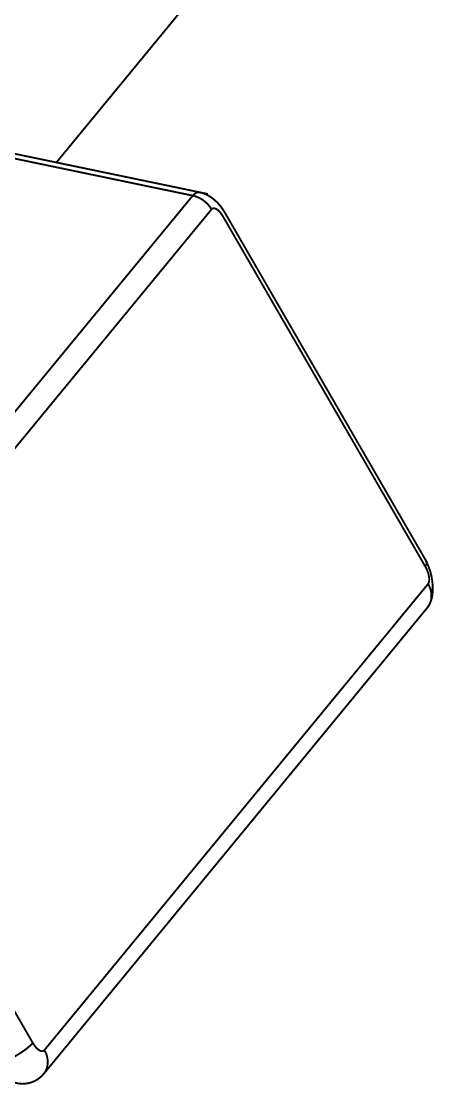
# Model space of a CAD drawing. Header units: inches. Extents: x 0 to 35.2, y -0.7 to 15.9.
# Drawn here: x 16.0489 to 16.1645, y 2.2053 to 2.4885 of the extents above; entities that cross this region are included whole.
import ezdxf

# ---------------------------------------------------------------- set-up
doc = ezdxf.new("R2010")
doc.units = ezdxf.units.IN
doc.header["$MEASUREMENT"] = 0
doc.layers.add('Dimensions', color=6, linetype='Continuous')

msp = doc.modelspace()

# ---------------------------------------------------------------- linework, layer by layer
at = {"layer": 'Dimensions', "const_width": 0.0005}
for points in [[(16.05829, 2.45089), (16.3892, 2.85268)], [(15.95388, 2.47261), (16.09848, 2.44253)], [(15.95299, 2.47152), (16.09463, 2.44205)], [(15.99238, 2.31789), (16.09463, 2.44205)], [(15.99737, 2.31424), (16.09963, 2.4384)], [(16.09963, 2.4384), (16.09965, 2.43843)], [(16.09965, 2.43843), (16.09967, 2.43845)], [(16.09967, 2.43845), (16.09969, 2.43847)], [(16.09969, 2.43847), (16.09971, 2.43849)], [(16.09971, 2.43849), (16.09973, 2.4385)], [(16.09973, 2.4385), (16.09975, 2.43852)], [(16.09975, 2.43852), (16.09977, 2.43854)], [(16.09977, 2.43854), (16.09979, 2.43855)], [(16.09979, 2.43855), (16.09981, 2.43857)], [(16.09981, 2.43857), (16.09984, 2.43858)], [(16.09984, 2.43858), (16.09986, 2.4386)], [(16.09986, 2.4386), (16.09988, 2.43861)], [(16.09988, 2.43861), (16.09991, 2.43862)], [(16.09991, 2.43862), (16.09993, 2.43863)], [(16.09993, 2.43863), (16.09995, 2.43864)], [(16.09995, 2.43864), (16.09998, 2.43865)], [(16.09998, 2.43865), (16.1, 2.43866)], [(16.1, 2.43866), (16.10003, 2.43866)], [(16.10003, 2.43866), (16.10006, 2.43867)], [(16.10006, 2.43867), (16.10008, 2.43867)], [(16.10008, 2.43867), (16.10011, 2.43868)], [(16.10011, 2.43868), (16.10014, 2.43868)], [(16.10014, 2.43868), (16.10016, 2.43868)], [(16.10016, 2.43868), (16.10019, 2.43868)], [(16.10019, 2.43868), (16.10022, 2.43869)], [(16.10022, 2.43869), (16.10025, 2.43869)], [(16.10025, 2.43869), (16.10028, 2.43868)], [(16.10028, 2.43868), (16.10031, 2.43868)], [(16.10031, 2.43868), (16.10033, 2.43868)], [(16.10033, 2.43868), (16.10036, 2.43868)], [(16.10036, 2.43868), (16.10039, 2.43867)], [(16.10039, 2.43867), (16.10042, 2.43867)], [(16.10042, 2.43867), (16.10045, 2.43866)], [(16.10045, 2.43866), (16.10049, 2.43865)], [(16.10049, 2.43865), (16.10052, 2.43864)], [(16.10052, 2.43864), (16.10055, 2.43863)], [(16.10055, 2.43863), (16.10058, 2.43862)], [(16.10058, 2.43862), (16.10061, 2.43861)], [(16.10061, 2.43861), (16.10064, 2.4386)], [(16.10064, 2.4386), (16.10068, 2.43859)], [(16.10068, 2.43859), (16.10071, 2.43858)], [(16.10071, 2.43858), (16.10074, 2.43856)], [(16.10074, 2.43856), (16.10077, 2.43855)], [(16.10077, 2.43855), (16.10081, 2.43853)], [(16.10081, 2.43853), (16.10084, 2.43851)], [(16.10084, 2.43851), (16.10087, 2.4385)], [(16.10087, 2.4385), (16.10091, 2.43848)], [(16.10091, 2.43848), (16.10094, 2.43846)], [(16.10094, 2.43846), (16.10097, 2.43844)], [(16.10097, 2.43844), (16.10101, 2.43842)], [(16.10101, 2.43842), (16.10104, 2.4384)], [(16.10104, 2.4384), (16.10108, 2.43837)], [(16.10108, 2.43837), (16.10111, 2.43835)], [(16.10111, 2.43835), (16.10115, 2.43832)], [(16.10115, 2.43832), (16.10118, 2.4383)], [(16.10118, 2.4383), (16.10122, 2.43827)], [(16.10122, 2.43827), (16.10125, 2.43825)], [(16.10125, 2.43825), (16.10129, 2.43822)], [(16.10129, 2.43822), (16.10132, 2.43819)], [(16.10132, 2.43819), (16.10136, 2.43816)], [(16.10136, 2.43816), (16.10139, 2.43813)], [(16.10139, 2.43813), (16.10143, 2.4381)], [(16.10143, 2.4381), (16.10146, 2.43807)], [(16.10146, 2.43807), (16.1015, 2.43804)], [(16.1015, 2.43804), (16.10153, 2.43801)], [(16.10153, 2.43801), (16.10157, 2.43797)], [(16.10157, 2.43797), (16.1016, 2.43794)], [(16.1016, 2.43794), (16.10164, 2.4379)], [(16.10164, 2.4379), (16.10167, 2.43787)], [(16.10167, 2.43787), (16.10171, 2.43783)], [(16.10171, 2.43783), (16.10174, 2.43779)], [(16.10174, 2.43779), (16.10178, 2.43776)], [(16.10178, 2.43776), (16.10181, 2.43772)], [(16.10181, 2.43772), (16.10185, 2.43768)], [(16.10185, 2.43768), (16.10188, 2.43764)], [(16.10188, 2.43764), (16.10192, 2.4376)], [(16.10192, 2.4376), (16.10195, 2.43756)], [(16.10195, 2.43756), (16.10199, 2.43752)], [(16.10199, 2.43752), (16.10202, 2.43748)], [(16.10202, 2.43748), (16.10205, 2.43743)], [(16.10205, 2.43743), (16.10209, 2.43739)], [(16.10209, 2.43739), (16.10212, 2.43735)], [(16.10212, 2.43735), (16.10216, 2.4373)], [(16.10216, 2.4373), (16.10219, 2.43726)], [(16.10219, 2.43726), (16.10222, 2.43721)], [(16.10222, 2.43721), (16.10226, 2.43717)], [(16.10226, 2.43717), (16.10229, 2.43712)], [(16.10229, 2.43712), (16.10232, 2.43707)], [(16.10232, 2.43707), (16.10236, 2.43703)], [(16.10236, 2.43703), (16.10239, 2.43698)], [(16.10239, 2.43698), (16.10242, 2.43693)], [(16.10242, 2.43693), (16.10246, 2.43688)], [(16.10246, 2.43688), (16.10249, 2.43683)], [(16.10249, 2.43683), (16.10252, 2.43678)], [(16.10252, 2.43678), (16.10255, 2.43673)], [(16.10255, 2.43673), (16.10258, 2.43668)], [(16.10258, 2.43668), (16.10261, 2.43663)], [(16.10261, 2.43663), (16.10264, 2.43658)], [(16.10264, 2.43658), (16.10268, 2.43653)], [(16.10268, 2.43653), (16.10271, 2.43647)], [(16.10271, 2.43647), (16.15656, 2.34335)], [(16.10314, 2.43761), (16.15699, 2.34448)], [(16.15656, 2.34335), (16.15659, 2.3433)], [(16.15659, 2.3433), (16.15662, 2.34325)], [(16.15662, 2.34325), (16.15665, 2.34319)], [(16.15665, 2.34319), (16.15668, 2.34314)], [(16.15668, 2.34314), (16.15671, 2.34309)], [(16.15671, 2.34309), (16.15674, 2.34303)], [(16.15674, 2.34303), (16.15677, 2.34298)], [(16.15677, 2.34298), (16.15679, 2.34292)], [(16.15679, 2.34292), (16.15682, 2.34287)], [(16.15682, 2.34287), (16.15685, 2.34281)], [(16.15685, 2.34281), (16.15687, 2.34276)], [(16.15687, 2.34276), (16.1569, 2.3427)], [(16.1569, 2.3427), (16.15693, 2.34265)], [(16.15693, 2.34265), (16.15695, 2.34259)], [(16.15695, 2.34259), (16.15698, 2.34254)], [(16.15698, 2.34254), (16.157, 2.34248)], [(16.157, 2.34248), (16.15703, 2.34243)], [(16.15703, 2.34243), (16.15705, 2.34237)], [(16.15705, 2.34237), (16.15708, 2.34231)], [(16.15708, 2.34231), (16.1571, 2.34226)], [(16.1571, 2.34226), (16.15712, 2.3422)], [(16.15712, 2.3422), (16.15714, 2.34214)], [(16.15714, 2.34214), (16.15717, 2.34209)], [(16.15717, 2.34209), (16.15719, 2.34203)], [(16.15719, 2.34203), (16.15721, 2.34197)], [(16.15721, 2.34197), (16.15723, 2.34192)], [(16.15723, 2.34192), (16.15725, 2.34186)], [(16.15725, 2.34186), (16.15727, 2.3418)], [(16.15727, 2.3418), (16.15729, 2.34175)], [(16.15729, 2.34175), (16.15731, 2.34169)], [(16.15731, 2.34169), (16.15733, 2.34163)], [(16.15733, 2.34163), (16.15735, 2.34158)], [(16.15735, 2.34158), (16.15736, 2.34152)], [(16.15736, 2.34152), (16.15738, 2.34146)], [(16.15738, 2.34146), (16.1574, 2.34141)], [(16.1574, 2.34141), (16.15741, 2.34135)], [(16.15741, 2.34135), (16.15743, 2.3413)], [(16.15743, 2.3413), (16.15744, 2.34124)], [(16.15744, 2.34124), (16.15746, 2.34119)], [(16.15746, 2.34119), (16.15747, 2.34113)], [(16.15747, 2.34113), (16.15749, 2.34108)], [(16.15749, 2.34108), (16.1575, 2.34102)], [(16.1575, 2.34102), (16.15751, 2.34097)], [(16.15751, 2.34097), (16.15752, 2.34091)], [(16.15752, 2.34091), (16.15753, 2.34086)], [(16.15753, 2.34086), (16.15755, 2.3408)], [(16.15755, 2.3408), (16.15756, 2.34075)], [(16.15756, 2.34075), (16.15757, 2.3407)], [(16.15757, 2.3407), (16.15758, 2.34064)], [(16.15758, 2.34064), (16.15758, 2.34059)], [(16.15758, 2.34059), (16.15759, 2.34054)], [(16.15759, 2.34054), (16.1576, 2.34049)], [(16.1576, 2.34049), (16.15761, 2.34044)], [(16.1576, 2.33926), (16.15761, 2.3393)], [(16.1576, 2.33923), (16.1576, 2.33926)], [(16.15761, 2.34044), (16.15761, 2.34038)], [(16.15761, 2.34038), (16.15762, 2.34033)], [(16.15761, 2.3393), (16.15762, 2.33934)], [(16.15762, 2.34033), (16.15763, 2.34028)], [(16.15762, 2.33938), (16.15763, 2.33942)], [(16.15762, 2.33934), (16.15762, 2.33938)], [(16.15763, 2.34028), (16.15763, 2.34023)], [(16.15763, 2.34023), (16.15764, 2.34018)], [(16.15763, 2.33946), (16.15764, 2.3395)], [(16.15763, 2.33942), (16.15763, 2.33946)], [(16.15764, 2.34018), (16.15764, 2.34014)], [(16.15764, 2.34014), (16.15764, 2.34009)], [(16.15764, 2.34009), (16.15765, 2.34004)], [(16.15764, 2.33958), (16.15765, 2.33963)], [(16.15764, 2.33954), (16.15764, 2.33958)], [(16.15764, 2.3395), (16.15764, 2.33954)], [(16.15765, 2.34004), (16.15765, 2.33999)], [(16.15765, 2.33999), (16.15765, 2.33994)], [(16.15765, 2.33994), (16.15765, 2.3399)], [(16.15765, 2.3399), (16.15765, 2.33985)], [(16.15765, 2.33985), (16.15765, 2.3398)], [(16.15765, 2.33976), (16.15765, 2.3398)], [(16.15765, 2.33971), (16.15765, 2.33976)], [(16.15765, 2.33967), (16.15765, 2.33971)], [(16.15765, 2.33963), (16.15765, 2.33967)], [(16.05508, 2.21447), (16.15734, 2.33863)], [(16.15734, 2.33863), (16.15735, 2.33865)], [(16.15735, 2.33865), (16.15737, 2.33868)], [(16.15737, 2.33868), (16.15739, 2.3387)], [(16.15739, 2.3387), (16.1574, 2.33873)], [(16.1574, 2.33873), (16.15742, 2.33875)], [(16.15742, 2.33875), (16.15743, 2.33878)], [(16.15743, 2.33878), (16.15745, 2.3388)], [(16.15745, 2.3388), (16.15746, 2.33883)], [(16.15746, 2.33883), (16.15748, 2.33886)], [(16.15748, 2.33886), (16.15749, 2.33889)], [(16.15749, 2.33889), (16.1575, 2.33892)], [(16.1575, 2.33892), (16.15752, 2.33895)], [(16.15752, 2.33895), (16.15753, 2.33898)], [(16.15753, 2.33898), (16.15754, 2.33902)], [(16.15754, 2.33902), (16.15755, 2.33905)], [(16.15755, 2.33905), (16.15756, 2.33908)], [(16.15756, 2.33908), (16.15757, 2.33912)], [(16.15757, 2.33912), (16.15758, 2.33915)], [(16.15758, 2.33915), (16.15759, 2.33919)], [(16.15759, 2.33919), (16.1576, 2.33923)], [(16.0549, 2.20814), (16.15715, 2.33231)], [(15.99815, 2.30952), (16.052, 2.2164)], [(16.052, 2.2164), (16.05204, 2.21635)], [(16.05204, 2.21635), (16.05207, 2.2163)], [(16.05207, 2.2163), (16.0521, 2.21624)], [(16.0521, 2.21624), (16.05213, 2.21619)], [(16.05213, 2.21619), (16.05216, 2.21614)], [(16.05216, 2.21614), (16.05219, 2.21609)], [(16.05219, 2.21609), (16.05222, 2.21604)], [(16.05222, 2.21604), (16.05225, 2.21599)], [(16.05225, 2.21599), (16.05229, 2.21594)], [(16.05229, 2.21594), (16.05232, 2.2159)], [(16.05232, 2.2159), (16.05235, 2.21585)], [(16.05235, 2.21585), (16.05239, 2.2158)], [(16.05239, 2.2158), (16.05242, 2.21575)], [(16.05242, 2.21575), (16.05245, 2.21571)], [(16.05245, 2.21571), (16.05249, 2.21566)], [(16.05249, 2.21566), (16.05252, 2.21562)], [(16.05252, 2.21562), (16.05255, 2.21557)], [(16.05255, 2.21557), (16.05259, 2.21553)], [(16.05259, 2.21553), (16.05262, 2.21548)], [(16.05262, 2.21548), (16.05266, 2.21544)], [(16.05266, 2.21544), (16.05269, 2.2154)], [(16.05269, 2.2154), (16.05272, 2.21535)], [(16.05272, 2.21535), (16.05276, 2.21531)], [(16.05276, 2.21531), (16.05279, 2.21527)], [(16.05279, 2.21527), (16.05283, 2.21523)], [(16.05283, 2.21523), (16.05286, 2.21519)], [(16.05286, 2.21519), (16.0529, 2.21515)], [(16.0529, 2.21515), (16.05293, 2.21512)], [(16.05293, 2.21512), (16.05297, 2.21508)], [(16.05297, 2.21508), (16.053, 2.21504)], [(16.053, 2.21504), (16.05304, 2.215)], [(16.05304, 2.215), (16.05307, 2.21497)], [(16.05307, 2.21497), (16.05311, 2.21493)], [(16.05311, 2.21493), (16.05314, 2.2149)], [(16.05314, 2.2149), (16.05318, 2.21487)], [(16.05318, 2.21487), (16.05321, 2.21483)], [(16.05321, 2.21483), (16.05325, 2.2148)], [(16.05325, 2.2148), (16.05328, 2.21477)], [(16.05328, 2.21477), (16.05332, 2.21474)], [(16.05332, 2.21474), (16.05335, 2.21471)], [(16.05335, 2.21471), (16.05339, 2.21468)], [(16.05339, 2.21468), (16.05342, 2.21465)], [(16.05342, 2.21465), (16.05346, 2.21463)], [(16.05346, 2.21463), (16.05349, 2.2146)], [(16.05349, 2.2146), (16.05353, 2.21457)], [(16.05353, 2.21457), (16.05356, 2.21455)], [(16.05356, 2.21455), (16.0536, 2.21452)], [(16.0536, 2.21452), (16.05363, 2.2145)], [(16.05363, 2.2145), (16.05367, 2.21448)], [(16.05367, 2.21448), (16.0537, 2.21446)], [(16.0537, 2.21446), (16.05374, 2.21443)], [(16.05374, 2.21443), (16.05377, 2.21441)], [(16.05377, 2.21441), (16.0538, 2.2144)], [(16.0538, 2.2144), (16.05384, 2.21438)], [(16.05384, 2.21438), (16.05387, 2.21436)], [(16.05387, 2.21436), (16.0539, 2.21434)], [(16.0539, 2.21434), (16.05394, 2.21433)], [(16.05394, 2.21433), (16.05397, 2.21431)], [(16.05397, 2.21431), (16.054, 2.2143)], [(16.054, 2.2143), (16.05403, 2.21428)], [(16.05403, 2.21428), (16.05407, 2.21427)], [(16.05407, 2.21427), (16.0541, 2.21426)], [(16.0541, 2.21426), (16.05413, 2.21425)], [(16.05413, 2.21425), (16.05416, 2.21424)], [(16.05416, 2.21424), (16.05419, 2.21423)], [(16.05419, 2.21423), (16.05422, 2.21422)], [(16.05422, 2.21422), (16.05426, 2.21421)], [(16.05426, 2.21421), (16.05429, 2.21421)], [(16.05429, 2.21421), (16.05432, 2.2142)], [(16.05432, 2.2142), (16.05435, 2.2142)], [(16.05435, 2.2142), (16.05438, 2.21419)], [(16.05438, 2.21419), (16.0544, 2.21419)], [(16.0544, 2.21419), (16.05443, 2.21419)], [(16.05443, 2.21419), (16.05446, 2.21419)], [(16.05446, 2.21419), (16.05449, 2.21419)], [(16.05449, 2.21419), (16.05452, 2.21419)], [(16.05452, 2.21419), (16.05455, 2.21419)], [(16.05455, 2.21419), (16.05457, 2.21419)], [(16.05457, 2.21419), (16.0546, 2.2142)], [(16.0546, 2.2142), (16.05463, 2.2142)], [(16.05463, 2.2142), (16.05465, 2.21421)], [(16.05465, 2.21421), (16.05468, 2.21421)], [(16.05468, 2.21421), (16.05471, 2.21422)], [(16.05471, 2.21422), (16.05473, 2.21423)], [(16.05473, 2.21423), (16.05476, 2.21423)], [(16.05476, 2.21423), (16.05478, 2.21424)], [(16.05478, 2.21424), (16.0548, 2.21425)], [(16.0548, 2.21425), (16.05483, 2.21427)], [(16.05483, 2.21427), (16.05485, 2.21428)], [(16.05485, 2.21428), (16.05487, 2.21429)], [(16.05487, 2.21429), (16.0549, 2.2143)], [(16.0549, 2.2143), (16.05492, 2.21432)], [(16.05492, 2.21432), (16.05494, 2.21434)], [(16.05494, 2.21434), (16.05496, 2.21435)], [(16.05496, 2.21435), (16.05498, 2.21437)], [(16.05498, 2.21437), (16.055, 2.21439)], [(16.055, 2.21439), (16.05502, 2.21441)], [(16.05502, 2.21441), (16.05504, 2.21443)], [(16.05504, 2.21443), (16.05506, 2.21445)], [(16.05506, 2.21445), (16.05508, 2.21447)]]:
    msp.add_lwpolyline(points, dxfattribs=at)
at = {"layer": 'Dimensions', "const_width": 0.00025}
for points in [[(16.05816, 2.45089, 1), (16.05841, 2.45089, 1)], [(16.09451, 2.44205, 1), (16.09476, 2.44205, 1)], [(16.09451, 2.44205, 1), (16.09476, 2.44205, 1)], [(16.09451, 2.44205, 1), (16.09476, 2.44205, 1)], [(16.09451, 2.44205, 1), (16.09476, 2.44205, 1)], [(16.09487, 2.44238, 1), (16.09512, 2.44238, 1)], [(16.09487, 2.44238, 1), (16.09512, 2.44238, 1)], [(16.09522, 2.44267, 1), (16.09547, 2.44267, 1)], [(16.09522, 2.44267, 1), (16.09547, 2.44267, 1)], [(16.09558, 2.44288, 1), (16.09583, 2.44288, 1)], [(16.09558, 2.44288, 1), (16.09583, 2.44288, 1)], [(16.09631, 2.44294, 1), (16.09656, 2.44294, 1)], [(16.09632, 2.4429, 1), (16.09657, 2.4429, 1)], [(16.09835, 2.44253, 1), (16.0986, 2.44253, 1)], [(16.09936, 2.44164, 1), (16.09961, 2.44164, 1)], [(16.09936, 2.44164, 1), (16.09961, 2.44164, 1)], [(16.09951, 2.4384, 1), (16.09976, 2.4384, 1)], [(16.09951, 2.4384, 1), (16.09976, 2.4384, 1)], [(16.09951, 2.4384, 1), (16.09976, 2.4384, 1)], [(16.09953, 2.43843, 1), (16.09978, 2.43843, 1)], [(16.09953, 2.43843, 1), (16.09978, 2.43843, 1)], [(16.09954, 2.43845, 1), (16.0998, 2.43845, 1)], [(16.09954, 2.43845, 1), (16.0998, 2.43845, 1)], [(16.09956, 2.43847, 1), (16.09981, 2.43847, 1)], [(16.09956, 2.43847, 1), (16.09981, 2.43847, 1)], [(16.09958, 2.43849, 1), (16.09983, 2.43849, 1)], [(16.09958, 2.43849, 1), (16.09983, 2.43849, 1)], [(16.0996, 2.4385, 1), (16.09985, 2.4385, 1)], [(16.0996, 2.4385, 1), (16.09985, 2.4385, 1)], [(16.09962, 2.43852, 1), (16.09987, 2.43852, 1)], [(16.09962, 2.43852, 1), (16.09987, 2.43852, 1)], [(16.09965, 2.43854, 1), (16.0999, 2.43854, 1)], [(16.09965, 2.43854, 1), (16.0999, 2.43854, 1)], [(16.09967, 2.43855, 1), (16.09992, 2.43855, 1)], [(16.09967, 2.43855, 1), (16.09992, 2.43855, 1)], [(16.09969, 2.43857, 1), (16.09994, 2.43857, 1)], [(16.09969, 2.43857, 1), (16.09994, 2.43857, 1)], [(16.09971, 2.43858, 1), (16.09996, 2.43858, 1)], [(16.09971, 2.43858, 1), (16.09996, 2.43858, 1)], [(16.09973, 2.4386, 1), (16.09998, 2.4386, 1)], [(16.09973, 2.4386, 1), (16.09998, 2.4386, 1)], [(16.09976, 2.43861, 1), (16.10001, 2.43861, 1)], [(16.09976, 2.43861, 1), (16.10001, 2.43861, 1)], [(16.09978, 2.43862, 1), (16.10003, 2.43862, 1)], [(16.09978, 2.43862, 1), (16.10003, 2.43862, 1)], [(16.0998, 2.43863, 1), (16.10006, 2.43863, 1)], [(16.0998, 2.43863, 1), (16.10006, 2.43863, 1)], [(16.09983, 2.43864, 1), (16.10008, 2.43864, 1)], [(16.09983, 2.43864, 1), (16.10008, 2.43864, 1)], [(16.09985, 2.43865, 1), (16.1001, 2.43865, 1)], [(16.09985, 2.43865, 1), (16.1001, 2.43865, 1)], [(16.09988, 2.43866, 1), (16.10013, 2.43866, 1)], [(16.09988, 2.43866, 1), (16.10013, 2.43866, 1)], [(16.0999, 2.43866, 1), (16.10015, 2.43866, 1)], [(16.0999, 2.43866, 1), (16.10015, 2.43866, 1)], [(16.09993, 2.43867, 1), (16.10018, 2.43867, 1)], [(16.09993, 2.43867, 1), (16.10018, 2.43867, 1)], [(16.09996, 2.43867, 1), (16.10021, 2.43867, 1)], [(16.09996, 2.43867, 1), (16.10021, 2.43867, 1)], [(16.09998, 2.43868, 1), (16.10023, 2.43868, 1)], [(16.09998, 2.43868, 1), (16.10023, 2.43868, 1)], [(16.10001, 2.43868, 1), (16.10026, 2.43868, 1)], [(16.10001, 2.43868, 1), (16.10026, 2.43868, 1)], [(16.10004, 2.43868, 1), (16.10029, 2.43868, 1)], [(16.10004, 2.43868, 1), (16.10029, 2.43868, 1)], [(16.10007, 2.43868, 1), (16.10032, 2.43868, 1)], [(16.10007, 2.43868, 1), (16.10032, 2.43868, 1)], [(16.10009, 2.43869, 1), (16.10034, 2.43869, 1)], [(16.10009, 2.43869, 1), (16.10034, 2.43869, 1)], [(16.10012, 2.43869, 1), (16.10037, 2.43869, 1)], [(16.10012, 2.43869, 1), (16.10037, 2.43869, 1)], [(16.10015, 2.43868, 1), (16.1004, 2.43868, 1)], [(16.10015, 2.43868, 1), (16.1004, 2.43868, 1)], [(16.10018, 2.43868, 1), (16.10043, 2.43868, 1)], [(16.10018, 2.43868, 1), (16.10043, 2.43868, 1)], [(16.10021, 2.43868, 1), (16.10046, 2.43868, 1)], [(16.10021, 2.43868, 1), (16.10046, 2.43868, 1)], [(16.10024, 2.43868, 1), (16.10049, 2.43868, 1)], [(16.10024, 2.43868, 1), (16.10049, 2.43868, 1)], [(16.10027, 2.43867, 1), (16.10052, 2.43867, 1)], [(16.10027, 2.43867, 1), (16.10052, 2.43867, 1)], [(16.1003, 2.43867, 1), (16.10055, 2.43867, 1)], [(16.1003, 2.43867, 1), (16.10055, 2.43867, 1)], [(16.10033, 2.43866, 1), (16.10058, 2.43866, 1)], [(16.10033, 2.43866, 1), (16.10058, 2.43866, 1)], [(16.10036, 2.43865, 1), (16.10061, 2.43865, 1)], [(16.10036, 2.43865, 1), (16.10061, 2.43865, 1)], [(16.10039, 2.43864, 1), (16.10064, 2.43864, 1)], [(16.10039, 2.43864, 1), (16.10064, 2.43864, 1)], [(16.10042, 2.43863, 1), (16.10067, 2.43863, 1)], [(16.10042, 2.43863, 1), (16.10067, 2.43863, 1)], [(16.10045, 2.43862, 1), (16.1007, 2.43862, 1)], [(16.10045, 2.43862, 1), (16.1007, 2.43862, 1)], [(16.10049, 2.43861, 1), (16.10074, 2.43861, 1)], [(16.10049, 2.43861, 1), (16.10074, 2.43861, 1)], [(16.10052, 2.4386, 1), (16.10077, 2.4386, 1)], [(16.10052, 2.4386, 1), (16.10077, 2.4386, 1)], [(16.10055, 2.43859, 1), (16.1008, 2.43859, 1)], [(16.10055, 2.43859, 1), (16.1008, 2.43859, 1)], [(16.10058, 2.43858, 1), (16.10083, 2.43858, 1)], [(16.10058, 2.43858, 1), (16.10083, 2.43858, 1)], [(16.10062, 2.43856, 1), (16.10087, 2.43856, 1)], [(16.10062, 2.43856, 1), (16.10087, 2.43856, 1)], [(16.10065, 2.43855, 1), (16.1009, 2.43855, 1)], [(16.10065, 2.43855, 1), (16.1009, 2.43855, 1)], [(16.10068, 2.43853, 1), (16.10093, 2.43853, 1)], [(16.10068, 2.43853, 1), (16.10093, 2.43853, 1)], [(16.10072, 2.43851, 1), (16.10096, 2.43851, 1)], [(16.10072, 2.43851, 1), (16.10096, 2.43851, 1)], [(16.10075, 2.4385, 1), (16.101, 2.4385, 1)], [(16.10075, 2.4385, 1), (16.101, 2.4385, 1)], [(16.10078, 2.43848, 1), (16.10103, 2.43848, 1)], [(16.10078, 2.43848, 1), (16.10103, 2.43848, 1)], [(16.10082, 2.43846, 1), (16.10107, 2.43846, 1)], [(16.10082, 2.43846, 1), (16.10107, 2.43846, 1)], [(16.10085, 2.43844, 1), (16.1011, 2.43844, 1)], [(16.10085, 2.43844, 1), (16.1011, 2.43844, 1)], [(16.10088, 2.43842, 1), (16.10113, 2.43842, 1)], [(16.10088, 2.43842, 1), (16.10113, 2.43842, 1)], [(16.10092, 2.4384, 1), (16.10117, 2.4384, 1)], [(16.10092, 2.4384, 1), (16.10117, 2.4384, 1)], [(16.10095, 2.43837, 1), (16.1012, 2.43837, 1)], [(16.10095, 2.43837, 1), (16.1012, 2.43837, 1)], [(16.10099, 2.43835, 1), (16.10124, 2.43835, 1)], [(16.10099, 2.43835, 1), (16.10124, 2.43835, 1)], [(16.10102, 2.43832, 1), (16.10127, 2.43832, 1)], [(16.10102, 2.43832, 1), (16.10127, 2.43832, 1)], [(16.10106, 2.4383, 1), (16.10131, 2.4383, 1)], [(16.10106, 2.4383, 1), (16.10131, 2.4383, 1)], [(16.10109, 2.43827, 1), (16.10134, 2.43827, 1)], [(16.10109, 2.43827, 1), (16.10134, 2.43827, 1)], [(16.10113, 2.43825, 1), (16.10138, 2.43825, 1)], [(16.10113, 2.43825, 1), (16.10138, 2.43825, 1)], [(16.10116, 2.43822, 1), (16.10141, 2.43822, 1)], [(16.10116, 2.43822, 1), (16.10141, 2.43822, 1)], [(16.1012, 2.43819, 1), (16.10145, 2.43819, 1)], [(16.1012, 2.43819, 1), (16.10145, 2.43819, 1)], [(16.10123, 2.43816, 1), (16.10148, 2.43816, 1)], [(16.10123, 2.43816, 1), (16.10148, 2.43816, 1)], [(16.10127, 2.43813, 1), (16.10152, 2.43813, 1)], [(16.10127, 2.43813, 1), (16.10152, 2.43813, 1)], [(16.1013, 2.4381, 1), (16.10155, 2.4381, 1)], [(16.1013, 2.4381, 1), (16.10155, 2.4381, 1)], [(16.10134, 2.43807, 1), (16.10159, 2.43807, 1)], [(16.10134, 2.43807, 1), (16.10159, 2.43807, 1)], [(16.10137, 2.43804, 1), (16.10162, 2.43804, 1)], [(16.10137, 2.43804, 1), (16.10162, 2.43804, 1)], [(16.10141, 2.43801, 1), (16.10166, 2.43801, 1)], [(16.10141, 2.43801, 1), (16.10166, 2.43801, 1)], [(16.10144, 2.43797, 1), (16.10169, 2.43797, 1)], [(16.10144, 2.43797, 1), (16.10169, 2.43797, 1)], [(16.10148, 2.43794, 1), (16.10173, 2.43794, 1)], [(16.10148, 2.43794, 1), (16.10173, 2.43794, 1)], [(16.10151, 2.4379, 1), (16.10176, 2.4379, 1)], [(16.10151, 2.4379, 1), (16.10176, 2.4379, 1)], [(16.10155, 2.43787, 1), (16.1018, 2.43787, 1)], [(16.10155, 2.43787, 1), (16.1018, 2.43787, 1)], [(16.10158, 2.43783, 1), (16.10183, 2.43783, 1)], [(16.10158, 2.43783, 1), (16.10183, 2.43783, 1)], [(16.10162, 2.43779, 1), (16.10187, 2.43779, 1)], [(16.10162, 2.43779, 1), (16.10187, 2.43779, 1)], [(16.10165, 2.43776, 1), (16.1019, 2.43776, 1)], [(16.10165, 2.43776, 1), (16.1019, 2.43776, 1)], [(16.10169, 2.43772, 1), (16.10194, 2.43772, 1)], [(16.10169, 2.43772, 1), (16.10194, 2.43772, 1)], [(16.10172, 2.43768, 1), (16.10197, 2.43768, 1)], [(16.10172, 2.43768, 1), (16.10197, 2.43768, 1)], [(16.10176, 2.43764, 1), (16.10201, 2.43764, 1)], [(16.10176, 2.43764, 1), (16.10201, 2.43764, 1)], [(16.10179, 2.4376, 1), (16.10204, 2.4376, 1)], [(16.10179, 2.4376, 1), (16.10204, 2.4376, 1)], [(16.10183, 2.43756, 1), (16.10208, 2.43756, 1)], [(16.10183, 2.43756, 1), (16.10208, 2.43756, 1)], [(16.10186, 2.43752, 1), (16.10211, 2.43752, 1)], [(16.10186, 2.43752, 1), (16.10211, 2.43752, 1)], [(16.1019, 2.43748, 1), (16.10215, 2.43748, 1)], [(16.1019, 2.43748, 1), (16.10215, 2.43748, 1)], [(16.10193, 2.43743, 1), (16.10218, 2.43743, 1)], [(16.10193, 2.43743, 1), (16.10218, 2.43743, 1)], [(16.10196, 2.43739, 1), (16.10221, 2.43739, 1)], [(16.10196, 2.43739, 1), (16.10221, 2.43739, 1)], [(16.102, 2.43735, 1), (16.10225, 2.43735, 1)], [(16.102, 2.43735, 1), (16.10225, 2.43735, 1)], [(16.10203, 2.4373, 1), (16.10228, 2.4373, 1)], [(16.10203, 2.4373, 1), (16.10228, 2.4373, 1)], [(16.10207, 2.43726, 1), (16.10232, 2.43726, 1)], [(16.10207, 2.43726, 1), (16.10232, 2.43726, 1)], [(16.1021, 2.43721, 1), (16.10235, 2.43721, 1)], [(16.1021, 2.43721, 1), (16.10235, 2.43721, 1)], [(16.10213, 2.43717, 1), (16.10238, 2.43717, 1)], [(16.10213, 2.43717, 1), (16.10238, 2.43717, 1)], [(16.10217, 2.43712, 1), (16.10242, 2.43712, 1)], [(16.10217, 2.43712, 1), (16.10242, 2.43712, 1)], [(16.1022, 2.43707, 1), (16.10245, 2.43707, 1)], [(16.1022, 2.43707, 1), (16.10245, 2.43707, 1)], [(16.10223, 2.43703, 1), (16.10248, 2.43703, 1)], [(16.10223, 2.43703, 1), (16.10248, 2.43703, 1)], [(16.10227, 2.43698, 1), (16.10252, 2.43698, 1)], [(16.10227, 2.43698, 1), (16.10252, 2.43698, 1)], [(16.1023, 2.43693, 1), (16.10255, 2.43693, 1)], [(16.1023, 2.43693, 1), (16.10255, 2.43693, 1)], [(16.10233, 2.43688, 1), (16.10258, 2.43688, 1)], [(16.10233, 2.43688, 1), (16.10258, 2.43688, 1)], [(16.10236, 2.43683, 1), (16.10261, 2.43683, 1)], [(16.10236, 2.43683, 1), (16.10261, 2.43683, 1)], [(16.10239, 2.43678, 1), (16.10264, 2.43678, 1)], [(16.10239, 2.43678, 1), (16.10264, 2.43678, 1)], [(16.10243, 2.43673, 1), (16.10268, 2.43673, 1)], [(16.10243, 2.43673, 1), (16.10268, 2.43673, 1)], [(16.10246, 2.43668, 1), (16.10271, 2.43668, 1)], [(16.10246, 2.43668, 1), (16.10271, 2.43668, 1)], [(16.10249, 2.43663, 1), (16.10274, 2.43663, 1)], [(16.10249, 2.43663, 1), (16.10274, 2.43663, 1)], [(16.10252, 2.43658, 1), (16.10277, 2.43658, 1)], [(16.10252, 2.43658, 1), (16.10277, 2.43658, 1)], [(16.10255, 2.43653, 1), (16.1028, 2.43653, 1)], [(16.10255, 2.43653, 1), (16.1028, 2.43653, 1)], [(16.10258, 2.43647, 1), (16.10283, 2.43647, 1)], [(16.10258, 2.43647, 1), (16.10283, 2.43647, 1)], [(16.10301, 2.43761, 1), (16.10326, 2.43761, 1)], [(16.10302, 2.43758, 1), (16.10327, 2.43758, 1)], [(16.15644, 2.34335, 1), (16.15669, 2.34335, 1)], [(16.15644, 2.34335, 1), (16.15669, 2.34335, 1)], [(16.15644, 2.34335, 1), (16.15669, 2.34335, 1)], [(16.15647, 2.3433, 1), (16.15672, 2.3433, 1)], [(16.15647, 2.3433, 1), (16.15672, 2.3433, 1)], [(16.1565, 2.34325, 1), (16.15675, 2.34325, 1)], [(16.1565, 2.34325, 1), (16.15675, 2.34325, 1)], [(16.15653, 2.34319, 1), (16.15678, 2.34319, 1)], [(16.15653, 2.34319, 1), (16.15678, 2.34319, 1)], [(16.15655, 2.34314, 1), (16.1568, 2.34314, 1)], [(16.15655, 2.34314, 1), (16.1568, 2.34314, 1)], [(16.15658, 2.34309, 1), (16.15683, 2.34309, 1)], [(16.15658, 2.34309, 1), (16.15683, 2.34309, 1)], [(16.15661, 2.34303, 1), (16.15686, 2.34303, 1)], [(16.15661, 2.34303, 1), (16.15686, 2.34303, 1)], [(16.15664, 2.34298, 1), (16.15689, 2.34298, 1)], [(16.15664, 2.34298, 1), (16.15689, 2.34298, 1)], [(16.15666, 2.34455, 1), (16.15691, 2.34455, 1)], [(16.15667, 2.34292, 1), (16.15692, 2.34292, 1)], [(16.15667, 2.34292, 1), (16.15692, 2.34292, 1)], [(16.1567, 2.34287, 1), (16.15695, 2.34287, 1)], [(16.1567, 2.34287, 1), (16.15695, 2.34287, 1)], [(16.15672, 2.34281, 1), (16.15697, 2.34281, 1)], [(16.15672, 2.34281, 1), (16.15697, 2.34281, 1)], [(16.15675, 2.34276, 1), (16.157, 2.34276, 1)], [(16.15675, 2.34276, 1), (16.157, 2.34276, 1)], [(16.15675, 2.3446, 1), (16.157, 2.3446, 1)], [(16.15678, 2.3427, 1), (16.15703, 2.3427, 1)], [(16.15678, 2.3427, 1), (16.15703, 2.3427, 1)], [(16.1568, 2.34265, 1), (16.15705, 2.34265, 1)], [(16.1568, 2.34265, 1), (16.15705, 2.34265, 1)], [(16.15683, 2.34442, 1), (16.15708, 2.34442, 1)], [(16.15683, 2.34442, 1), (16.15708, 2.34442, 1)], [(16.15683, 2.34259, 1), (16.15708, 2.34259, 1)], [(16.15683, 2.34259, 1), (16.15708, 2.34259, 1)], [(16.15685, 2.34401, 1), (16.1571, 2.34401, 1)], [(16.15685, 2.34401, 1), (16.1571, 2.34401, 1)], [(16.15685, 2.34254, 1), (16.1571, 2.34254, 1)], [(16.15685, 2.34254, 1), (16.1571, 2.34254, 1)], [(16.15687, 2.34448, 1), (16.15712, 2.34448, 1)], [(16.15688, 2.34248, 1), (16.15713, 2.34248, 1)], [(16.15688, 2.34248, 1), (16.15713, 2.34248, 1)], [(16.1569, 2.34243, 1), (16.15715, 2.34243, 1)], [(16.1569, 2.34243, 1), (16.15715, 2.34243, 1)], [(16.15692, 2.34425, 1), (16.15717, 2.34425, 1)], [(16.15692, 2.34425, 1), (16.15717, 2.34425, 1)], [(16.15693, 2.34237, 1), (16.15718, 2.34237, 1)], [(16.15693, 2.34237, 1), (16.15718, 2.34237, 1)], [(16.15695, 2.34231, 1), (16.1572, 2.34231, 1)], [(16.15695, 2.34231, 1), (16.1572, 2.34231, 1)], [(16.15697, 2.34226, 1), (16.15722, 2.34226, 1)], [(16.15697, 2.34226, 1), (16.15722, 2.34226, 1)], [(16.157, 2.3422, 1), (16.15725, 2.3422, 1)], [(16.157, 2.3422, 1), (16.15725, 2.3422, 1)], [(16.15702, 2.34214, 1), (16.15727, 2.34214, 1)], [(16.15702, 2.34214, 1), (16.15727, 2.34214, 1)], [(16.15704, 2.34209, 1), (16.15729, 2.34209, 1)], [(16.15704, 2.34209, 1), (16.15729, 2.34209, 1)], [(16.15774, 2.34216, 1), (16.15799, 2.34216, 1)], [(16.15774, 2.34216, 1), (16.15799, 2.34216, 1)], [(16.15706, 2.34203, 1), (16.15731, 2.34203, 1)], [(16.15706, 2.34203, 1), (16.15731, 2.34203, 1)], [(16.15708, 2.34197, 1), (16.15733, 2.34197, 1)], [(16.15708, 2.34197, 1), (16.15733, 2.34197, 1)], [(16.15711, 2.34192, 1), (16.15736, 2.34192, 1)], [(16.15711, 2.34192, 1), (16.15736, 2.34192, 1)], [(16.15713, 2.34186, 1), (16.15738, 2.34186, 1)], [(16.15713, 2.34186, 1), (16.15738, 2.34186, 1)], [(16.15715, 2.3418, 1), (16.1574, 2.3418, 1)], [(16.15715, 2.3418, 1), (16.1574, 2.3418, 1)], [(16.15716, 2.34175, 1), (16.15741, 2.34175, 1)], [(16.15716, 2.34175, 1), (16.15741, 2.34175, 1)], [(16.15718, 2.34169, 1), (16.15743, 2.34169, 1)], [(16.15718, 2.34169, 1), (16.15743, 2.34169, 1)], [(16.1572, 2.34163, 1), (16.15745, 2.34163, 1)], [(16.1572, 2.34163, 1), (16.15745, 2.34163, 1)], [(16.15722, 2.34158, 1), (16.15747, 2.34158, 1)], [(16.15722, 2.34158, 1), (16.15747, 2.34158, 1)], [(16.15724, 2.34152, 1), (16.15749, 2.34152, 1)], [(16.15724, 2.34152, 1), (16.15749, 2.34152, 1)], [(16.15725, 2.34146, 1), (16.15751, 2.34146, 1)], [(16.15725, 2.34146, 1), (16.15751, 2.34146, 1)], [(16.15727, 2.34141, 1), (16.15752, 2.34141, 1)], [(16.15727, 2.34141, 1), (16.15752, 2.34141, 1)], [(16.15729, 2.34135, 1), (16.15754, 2.34135, 1)], [(16.15729, 2.34135, 1), (16.15754, 2.34135, 1)], [(16.1573, 2.3413, 1), (16.15755, 2.3413, 1)], [(16.1573, 2.3413, 1), (16.15755, 2.3413, 1)], [(16.15732, 2.34124, 1), (16.15757, 2.34124, 1)], [(16.15732, 2.34124, 1), (16.15757, 2.34124, 1)], [(16.15733, 2.34119, 1), (16.15758, 2.34119, 1)], [(16.15733, 2.34119, 1), (16.15758, 2.34119, 1)], [(16.15735, 2.34113, 1), (16.1576, 2.34113, 1)], [(16.15735, 2.34113, 1), (16.1576, 2.34113, 1)], [(16.15736, 2.34108, 1), (16.15761, 2.34108, 1)], [(16.15736, 2.34108, 1), (16.15761, 2.34108, 1)], [(16.15737, 2.34102, 1), (16.15762, 2.34102, 1)], [(16.15737, 2.34102, 1), (16.15762, 2.34102, 1)], [(16.15739, 2.34097, 1), (16.15764, 2.34097, 1)], [(16.15739, 2.34097, 1), (16.15764, 2.34097, 1)], [(16.1574, 2.34091, 1), (16.15765, 2.34091, 1)], [(16.1574, 2.34091, 1), (16.15765, 2.34091, 1)], [(16.15741, 2.34086, 1), (16.15766, 2.34086, 1)], [(16.15741, 2.34086, 1), (16.15766, 2.34086, 1)], [(16.15742, 2.3408, 1), (16.15767, 2.3408, 1)], [(16.15742, 2.3408, 1), (16.15767, 2.3408, 1)], [(16.15743, 2.34075, 1), (16.15768, 2.34075, 1)], [(16.15743, 2.34075, 1), (16.15768, 2.34075, 1)], [(16.15744, 2.3407, 1), (16.15769, 2.3407, 1)], [(16.15744, 2.3407, 1), (16.15769, 2.3407, 1)], [(16.15745, 2.34064, 1), (16.1577, 2.34064, 1)], [(16.15745, 2.34064, 1), (16.1577, 2.34064, 1)], [(16.15746, 2.34059, 1), (16.15771, 2.34059, 1)], [(16.15746, 2.34059, 1), (16.15771, 2.34059, 1)], [(16.15747, 2.34054, 1), (16.15772, 2.34054, 1)], [(16.15747, 2.34054, 1), (16.15772, 2.34054, 1)], [(16.15748, 2.34049, 1), (16.15773, 2.34049, 1)], [(16.15748, 2.34049, 1), (16.15773, 2.34049, 1)], [(16.15748, 2.33926, 1), (16.15773, 2.33926, 1)], [(16.15748, 2.33926, 1), (16.15773, 2.33926, 1)], [(16.15748, 2.34044, 1), (16.15773, 2.34044, 1)], [(16.15748, 2.34044, 1), (16.15773, 2.34044, 1)], [(16.15749, 2.34038, 1), (16.15774, 2.34038, 1)], [(16.15749, 2.34038, 1), (16.15774, 2.34038, 1)], [(16.15749, 2.3393, 1), (16.15774, 2.3393, 1)], [(16.15749, 2.3393, 1), (16.15774, 2.3393, 1)], [(16.1575, 2.34033, 1), (16.15775, 2.34033, 1)], [(16.1575, 2.34033, 1), (16.15775, 2.34033, 1)], [(16.1575, 2.33938, 1), (16.15775, 2.33938, 1)], [(16.1575, 2.33938, 1), (16.15775, 2.33938, 1)], [(16.15749, 2.33934, 1), (16.15774, 2.33934, 1)], [(16.15749, 2.33934, 1), (16.15774, 2.33934, 1)], [(16.1575, 2.34028, 1), (16.15775, 2.34028, 1)], [(16.1575, 2.34028, 1), (16.15775, 2.34028, 1)], [(16.15751, 2.34023, 1), (16.15776, 2.34023, 1)], [(16.15751, 2.34023, 1), (16.15776, 2.34023, 1)], [(16.15751, 2.33946, 1), (16.15776, 2.33946, 1)], [(16.15751, 2.33946, 1), (16.15776, 2.33946, 1)], [(16.1575, 2.33942, 1), (16.15775, 2.33942, 1)], [(16.1575, 2.33942, 1), (16.15775, 2.33942, 1)], [(16.15751, 2.34018, 1), (16.15776, 2.34018, 1)], [(16.15751, 2.34018, 1), (16.15776, 2.34018, 1)], [(16.15751, 2.34014, 1), (16.15776, 2.34014, 1)], [(16.15751, 2.34014, 1), (16.15776, 2.34014, 1)], [(16.15752, 2.34009, 1), (16.15777, 2.34009, 1)], [(16.15752, 2.34009, 1), (16.15777, 2.34009, 1)], [(16.15752, 2.33958, 1), (16.15777, 2.33958, 1)], [(16.15752, 2.33958, 1), (16.15777, 2.33958, 1)], [(16.15752, 2.33954, 1), (16.15777, 2.33954, 1)], [(16.15752, 2.33954, 1), (16.15777, 2.33954, 1)], [(16.15751, 2.3395, 1), (16.15776, 2.3395, 1)], [(16.15751, 2.3395, 1), (16.15776, 2.3395, 1)], [(16.15752, 2.34004, 1), (16.15777, 2.34004, 1)], [(16.15752, 2.34004, 1), (16.15777, 2.34004, 1)], [(16.15752, 2.33999, 1), (16.15777, 2.33999, 1)], [(16.15752, 2.33999, 1), (16.15777, 2.33999, 1)], [(16.15753, 2.33994, 1), (16.15778, 2.33994, 1)], [(16.15753, 2.33994, 1), (16.15778, 2.33994, 1)], [(16.15753, 2.3399, 1), (16.15778, 2.3399, 1)], [(16.15753, 2.3399, 1), (16.15778, 2.3399, 1)], [(16.15753, 2.33985, 1), (16.15778, 2.33985, 1)], [(16.15753, 2.33985, 1), (16.15778, 2.33985, 1)], [(16.15753, 2.3398, 1), (16.15778, 2.3398, 1)], [(16.15753, 2.3398, 1), (16.15778, 2.3398, 1)], [(16.15753, 2.33976, 1), (16.15778, 2.33976, 1)], [(16.15753, 2.33976, 1), (16.15778, 2.33976, 1)], [(16.15753, 2.33971, 1), (16.15778, 2.33971, 1)], [(16.15753, 2.33971, 1), (16.15778, 2.33971, 1)], [(16.15752, 2.33967, 1), (16.15777, 2.33967, 1)], [(16.15752, 2.33967, 1), (16.15777, 2.33967, 1)], [(16.15752, 2.33963, 1), (16.15777, 2.33963, 1)], [(16.15752, 2.33963, 1), (16.15777, 2.33963, 1)], [(16.15833, 2.33941, 1), (16.15858, 2.33941, 1)], [(16.15833, 2.3394, 1), (16.15858, 2.3394, 1)], [(16.15721, 2.33863, 1), (16.15746, 2.33863, 1)], [(16.15721, 2.33863, 1), (16.15746, 2.33863, 1)], [(16.15721, 2.33863, 1), (16.15746, 2.33863, 1)], [(16.15723, 2.33865, 1), (16.15748, 2.33865, 1)], [(16.15723, 2.33865, 1), (16.15748, 2.33865, 1)], [(16.15725, 2.33868, 1), (16.1575, 2.33868, 1)], [(16.15725, 2.33868, 1), (16.1575, 2.33868, 1)], [(16.15726, 2.3387, 1), (16.15751, 2.3387, 1)], [(16.15726, 2.3387, 1), (16.15751, 2.3387, 1)], [(16.15728, 2.33873, 1), (16.15753, 2.33873, 1)], [(16.15728, 2.33873, 1), (16.15753, 2.33873, 1)], [(16.15729, 2.33875, 1), (16.15754, 2.33875, 1)], [(16.15729, 2.33875, 1), (16.15754, 2.33875, 1)], [(16.15731, 2.33878, 1), (16.15756, 2.33878, 1)], [(16.15731, 2.33878, 1), (16.15756, 2.33878, 1)], [(16.15732, 2.3388, 1), (16.15757, 2.3388, 1)], [(16.15732, 2.3388, 1), (16.15757, 2.3388, 1)], [(16.15734, 2.33883, 1), (16.15759, 2.33883, 1)], [(16.15734, 2.33883, 1), (16.15759, 2.33883, 1)], [(16.15735, 2.33886, 1), (16.1576, 2.33886, 1)], [(16.15735, 2.33886, 1), (16.1576, 2.33886, 1)], [(16.15737, 2.33889, 1), (16.15762, 2.33889, 1)], [(16.15737, 2.33889, 1), (16.15762, 2.33889, 1)], [(16.15738, 2.33892, 1), (16.15763, 2.33892, 1)], [(16.15738, 2.33892, 1), (16.15763, 2.33892, 1)], [(16.15739, 2.33895, 1), (16.15764, 2.33895, 1)], [(16.15739, 2.33895, 1), (16.15764, 2.33895, 1)], [(16.1574, 2.33898, 1), (16.15765, 2.33898, 1)], [(16.1574, 2.33898, 1), (16.15765, 2.33898, 1)], [(16.15741, 2.33902, 1), (16.15766, 2.33902, 1)], [(16.15741, 2.33902, 1), (16.15766, 2.33902, 1)], [(16.15743, 2.33905, 1), (16.15768, 2.33905, 1)], [(16.15743, 2.33905, 1), (16.15768, 2.33905, 1)], [(16.15744, 2.33908, 1), (16.15769, 2.33908, 1)], [(16.15744, 2.33908, 1), (16.15769, 2.33908, 1)], [(16.15745, 2.33912, 1), (16.1577, 2.33912, 1)], [(16.15745, 2.33912, 1), (16.1577, 2.33912, 1)], [(16.15745, 2.33915, 1), (16.1577, 2.33915, 1)], [(16.15745, 2.33915, 1), (16.1577, 2.33915, 1)], [(16.15746, 2.33919, 1), (16.15771, 2.33919, 1)], [(16.15746, 2.33919, 1), (16.15771, 2.33919, 1)], [(16.15747, 2.33923, 1), (16.15772, 2.33923, 1)], [(16.15747, 2.33923, 1), (16.15772, 2.33923, 1)], [(16.15844, 2.33664, 1), (16.15869, 2.33664, 1)], [(16.15844, 2.33664, 1), (16.15869, 2.33664, 1)], [(16.15699, 2.33234, 1), (16.15724, 2.33234, 1)], [(16.15703, 2.33231, 1), (16.15728, 2.33231, 1)], [(16.15712, 2.33242, 1), (16.15737, 2.33242, 1)], [(16.1577, 2.33337, 1), (16.15795, 2.33337, 1)], [(16.1577, 2.33337, 1), (16.15795, 2.33337, 1)], [(16.05188, 2.2164, 1), (16.05213, 2.2164, 1)], [(16.05188, 2.2164, 1), (16.05213, 2.2164, 1)], [(16.05188, 2.2164, 1), (16.05213, 2.2164, 1)], [(16.05191, 2.21635, 1), (16.05216, 2.21635, 1)], [(16.05191, 2.21635, 1), (16.05216, 2.21635, 1)], [(16.05194, 2.2163, 1), (16.05219, 2.2163, 1)], [(16.05194, 2.2163, 1), (16.05219, 2.2163, 1)], [(16.05197, 2.21624, 1), (16.05222, 2.21624, 1)], [(16.05197, 2.21624, 1), (16.05222, 2.21624, 1)], [(16.052, 2.21619, 1), (16.05225, 2.21619, 1)], [(16.052, 2.21619, 1), (16.05225, 2.21619, 1)], [(16.05203, 2.21614, 1), (16.05228, 2.21614, 1)], [(16.05203, 2.21614, 1), (16.05228, 2.21614, 1)], [(16.05207, 2.21609, 1), (16.05232, 2.21609, 1)], [(16.05207, 2.21609, 1), (16.05232, 2.21609, 1)], [(16.0521, 2.21604, 1), (16.05235, 2.21604, 1)], [(16.0521, 2.21604, 1), (16.05235, 2.21604, 1)], [(16.05213, 2.21599, 1), (16.05238, 2.21599, 1)], [(16.05213, 2.21599, 1), (16.05238, 2.21599, 1)], [(16.05216, 2.21594, 1), (16.05241, 2.21594, 1)], [(16.05216, 2.21594, 1), (16.05241, 2.21594, 1)], [(16.05219, 2.2159, 1), (16.05244, 2.2159, 1)], [(16.05219, 2.2159, 1), (16.05244, 2.2159, 1)], [(16.05223, 2.21585, 1), (16.05248, 2.21585, 1)], [(16.05223, 2.21585, 1), (16.05248, 2.21585, 1)], [(16.05226, 2.2158, 1), (16.05251, 2.2158, 1)], [(16.05226, 2.2158, 1), (16.05251, 2.2158, 1)], [(16.05229, 2.21575, 1), (16.05254, 2.21575, 1)], [(16.05229, 2.21575, 1), (16.05254, 2.21575, 1)], [(16.05233, 2.21571, 1), (16.05258, 2.21571, 1)], [(16.05233, 2.21571, 1), (16.05258, 2.21571, 1)], [(16.05236, 2.21566, 1), (16.05261, 2.21566, 1)], [(16.05236, 2.21566, 1), (16.05261, 2.21566, 1)], [(16.05239, 2.21562, 1), (16.05264, 2.21562, 1)], [(16.05239, 2.21562, 1), (16.05264, 2.21562, 1)], [(16.05243, 2.21557, 1), (16.05268, 2.21557, 1)], [(16.05243, 2.21557, 1), (16.05268, 2.21557, 1)], [(16.05246, 2.21553, 1), (16.05271, 2.21553, 1)], [(16.05246, 2.21553, 1), (16.05271, 2.21553, 1)], [(16.0525, 2.21548, 1), (16.05275, 2.21548, 1)], [(16.0525, 2.21548, 1), (16.05275, 2.21548, 1)], [(16.05253, 2.21544, 1), (16.05278, 2.21544, 1)], [(16.05253, 2.21544, 1), (16.05278, 2.21544, 1)], [(16.05256, 2.2154, 1), (16.05281, 2.2154, 1)], [(16.05256, 2.2154, 1), (16.05281, 2.2154, 1)], [(16.0526, 2.21535, 1), (16.05285, 2.21535, 1)], [(16.0526, 2.21535, 1), (16.05285, 2.21535, 1)], [(16.05263, 2.21531, 1), (16.05288, 2.21531, 1)], [(16.05263, 2.21531, 1), (16.05288, 2.21531, 1)], [(16.05267, 2.21527, 1), (16.05292, 2.21527, 1)], [(16.05267, 2.21527, 1), (16.05292, 2.21527, 1)], [(16.0527, 2.21523, 1), (16.05295, 2.21523, 1)], [(16.0527, 2.21523, 1), (16.05295, 2.21523, 1)], [(16.05274, 2.21519, 1), (16.05299, 2.21519, 1)], [(16.05274, 2.21519, 1), (16.05299, 2.21519, 1)], [(16.05277, 2.21515, 1), (16.05302, 2.21515, 1)], [(16.05277, 2.21515, 1), (16.05302, 2.21515, 1)], [(16.05281, 2.21512, 1), (16.05306, 2.21512, 1)], [(16.05281, 2.21512, 1), (16.05306, 2.21512, 1)], [(16.05284, 2.21508, 1), (16.05309, 2.21508, 1)], [(16.05284, 2.21508, 1), (16.05309, 2.21508, 1)], [(16.05288, 2.21504, 1), (16.05313, 2.21504, 1)], [(16.05288, 2.21504, 1), (16.05313, 2.21504, 1)], [(16.05291, 2.215, 1), (16.05316, 2.215, 1)], [(16.05291, 2.215, 1), (16.05316, 2.215, 1)], [(16.05295, 2.21497, 1), (16.0532, 2.21497, 1)], [(16.05295, 2.21497, 1), (16.0532, 2.21497, 1)], [(16.05298, 2.21493, 1), (16.05323, 2.21493, 1)], [(16.05298, 2.21493, 1), (16.05323, 2.21493, 1)], [(16.05302, 2.2149, 1), (16.05327, 2.2149, 1)], [(16.05302, 2.2149, 1), (16.05327, 2.2149, 1)], [(16.05305, 2.21487, 1), (16.0533, 2.21487, 1)], [(16.05305, 2.21487, 1), (16.0533, 2.21487, 1)], [(16.05309, 2.21483, 1), (16.05334, 2.21483, 1)], [(16.05309, 2.21483, 1), (16.05334, 2.21483, 1)], [(16.05312, 2.2148, 1), (16.05337, 2.2148, 1)], [(16.05312, 2.2148, 1), (16.05337, 2.2148, 1)], [(16.05316, 2.21477, 1), (16.05341, 2.21477, 1)], [(16.05316, 2.21477, 1), (16.05341, 2.21477, 1)], [(16.05319, 2.21474, 1), (16.05344, 2.21474, 1)], [(16.05319, 2.21474, 1), (16.05344, 2.21474, 1)], [(16.05323, 2.21471, 1), (16.05348, 2.21471, 1)], [(16.05323, 2.21471, 1), (16.05348, 2.21471, 1)], [(16.05326, 2.21468, 1), (16.05351, 2.21468, 1)], [(16.05326, 2.21468, 1), (16.05351, 2.21468, 1)], [(16.0533, 2.21465, 1), (16.05355, 2.21465, 1)], [(16.0533, 2.21465, 1), (16.05355, 2.21465, 1)], [(16.05333, 2.21463, 1), (16.05358, 2.21463, 1)], [(16.05333, 2.21463, 1), (16.05358, 2.21463, 1)], [(16.04954, 2.21435, 1), (16.04979, 2.21435, 1)], [(16.04954, 2.21435, 1), (16.04979, 2.21435, 1)], [(16.05337, 2.2146, 1), (16.05362, 2.2146, 1)], [(16.05337, 2.2146, 1), (16.05362, 2.2146, 1)], [(16.0534, 2.21457, 1), (16.05365, 2.21457, 1)], [(16.0534, 2.21457, 1), (16.05365, 2.21457, 1)], [(16.05344, 2.21455, 1), (16.05369, 2.21455, 1)], [(16.05344, 2.21455, 1), (16.05369, 2.21455, 1)], [(16.05347, 2.21452, 1), (16.05372, 2.21452, 1)], [(16.05347, 2.21452, 1), (16.05372, 2.21452, 1)], [(16.05351, 2.2145, 1), (16.05376, 2.2145, 1)], [(16.05351, 2.2145, 1), (16.05376, 2.2145, 1)], [(16.05354, 2.21448, 1), (16.05379, 2.21448, 1)], [(16.05354, 2.21448, 1), (16.05379, 2.21448, 1)], [(16.05358, 2.21446, 1), (16.05383, 2.21446, 1)], [(16.05358, 2.21446, 1), (16.05383, 2.21446, 1)], [(16.05361, 2.21443, 1), (16.05386, 2.21443, 1)], [(16.05361, 2.21443, 1), (16.05386, 2.21443, 1)], [(16.05364, 2.21441, 1), (16.05389, 2.21441, 1)], [(16.05364, 2.21441, 1), (16.05389, 2.21441, 1)], [(16.05368, 2.2144, 1), (16.05393, 2.2144, 1)], [(16.05368, 2.2144, 1), (16.05393, 2.2144, 1)], [(16.05371, 2.21438, 1), (16.05396, 2.21438, 1)], [(16.05371, 2.21438, 1), (16.05396, 2.21438, 1)], [(16.05375, 2.21436, 1), (16.054, 2.21436, 1)], [(16.05375, 2.21436, 1), (16.054, 2.21436, 1)], [(16.05378, 2.21434, 1), (16.05403, 2.21434, 1)], [(16.05378, 2.21434, 1), (16.05403, 2.21434, 1)], [(16.05381, 2.21433, 1), (16.05406, 2.21433, 1)], [(16.05381, 2.21433, 1), (16.05406, 2.21433, 1)], [(16.05384, 2.21431, 1), (16.05409, 2.21431, 1)], [(16.05384, 2.21431, 1), (16.05409, 2.21431, 1)], [(16.05388, 2.2143, 1), (16.05413, 2.2143, 1)], [(16.05388, 2.2143, 1), (16.05413, 2.2143, 1)], [(16.05391, 2.21428, 1), (16.05416, 2.21428, 1)], [(16.05391, 2.21428, 1), (16.05416, 2.21428, 1)], [(16.05394, 2.21427, 1), (16.05419, 2.21427, 1)], [(16.05394, 2.21427, 1), (16.05419, 2.21427, 1)], [(16.05397, 2.21426, 1), (16.05422, 2.21426, 1)], [(16.05397, 2.21426, 1), (16.05422, 2.21426, 1)], [(16.05401, 2.21425, 1), (16.05426, 2.21425, 1)], [(16.05401, 2.21425, 1), (16.05426, 2.21425, 1)], [(16.05404, 2.21424, 1), (16.05429, 2.21424, 1)], [(16.05404, 2.21424, 1), (16.05429, 2.21424, 1)], [(16.05407, 2.21423, 1), (16.05432, 2.21423, 1)], [(16.05407, 2.21423, 1), (16.05432, 2.21423, 1)], [(16.0541, 2.21422, 1), (16.05435, 2.21422, 1)], [(16.0541, 2.21422, 1), (16.05435, 2.21422, 1)], [(16.05413, 2.21421, 1), (16.05438, 2.21421, 1)], [(16.05413, 2.21421, 1), (16.05438, 2.21421, 1)], [(16.05416, 2.21421, 1), (16.05441, 2.21421, 1)], [(16.05416, 2.21421, 1), (16.05441, 2.21421, 1)], [(16.05419, 2.2142, 1), (16.05444, 2.2142, 1)], [(16.05419, 2.2142, 1), (16.05444, 2.2142, 1)], [(16.05422, 2.2142, 1), (16.05447, 2.2142, 1)], [(16.05422, 2.2142, 1), (16.05447, 2.2142, 1)], [(16.05425, 2.21419, 1), (16.0545, 2.21419, 1)], [(16.05425, 2.21419, 1), (16.0545, 2.21419, 1)], [(16.05428, 2.21419, 1), (16.05453, 2.21419, 1)], [(16.05428, 2.21419, 1), (16.05453, 2.21419, 1)], [(16.05431, 2.21419, 1), (16.05456, 2.21419, 1)], [(16.05431, 2.21419, 1), (16.05456, 2.21419, 1)], [(16.05434, 2.21419, 1), (16.05459, 2.21419, 1)], [(16.05434, 2.21419, 1), (16.05459, 2.21419, 1)], [(16.05437, 2.21419, 1), (16.05462, 2.21419, 1)], [(16.05437, 2.21419, 1), (16.05462, 2.21419, 1)], [(16.05439, 2.21419, 1), (16.05464, 2.21419, 1)], [(16.05439, 2.21419, 1), (16.05464, 2.21419, 1)], [(16.05442, 2.21419, 1), (16.05467, 2.21419, 1)], [(16.05442, 2.21419, 1), (16.05467, 2.21419, 1)], [(16.05445, 2.21419, 1), (16.0547, 2.21419, 1)], [(16.05445, 2.21419, 1), (16.0547, 2.21419, 1)], [(16.05448, 2.2142, 1), (16.05473, 2.2142, 1)], [(16.05448, 2.2142, 1), (16.05473, 2.2142, 1)], [(16.0545, 2.2142, 1), (16.05475, 2.2142, 1)], [(16.0545, 2.2142, 1), (16.05475, 2.2142, 1)], [(16.05453, 2.21421, 1), (16.05478, 2.21421, 1)], [(16.05453, 2.21421, 1), (16.05478, 2.21421, 1)], [(16.05456, 2.21421, 1), (16.05481, 2.21421, 1)], [(16.05456, 2.21421, 1), (16.05481, 2.21421, 1)], [(16.05458, 2.21422, 1), (16.05483, 2.21422, 1)], [(16.05458, 2.21422, 1), (16.05483, 2.21422, 1)], [(16.05461, 2.21423, 1), (16.05486, 2.21423, 1)], [(16.05461, 2.21423, 1), (16.05486, 2.21423, 1)], [(16.05463, 2.21423, 1), (16.05488, 2.21423, 1)], [(16.05463, 2.21423, 1), (16.05488, 2.21423, 1)], [(16.05466, 2.21424, 1), (16.05491, 2.21424, 1)], [(16.05466, 2.21424, 1), (16.05491, 2.21424, 1)], [(16.05468, 2.21425, 1), (16.05493, 2.21425, 1)], [(16.05468, 2.21425, 1), (16.05493, 2.21425, 1)], [(16.0547, 2.21427, 1), (16.05495, 2.21427, 1)], [(16.0547, 2.21427, 1), (16.05495, 2.21427, 1)], [(16.05473, 2.21428, 1), (16.05498, 2.21428, 1)], [(16.05473, 2.21428, 1), (16.05498, 2.21428, 1)], [(16.05475, 2.21429, 1), (16.055, 2.21429, 1)], [(16.05475, 2.21429, 1), (16.055, 2.21429, 1)], [(16.05477, 2.2143, 1), (16.05502, 2.2143, 1)], [(16.05477, 2.2143, 1), (16.05502, 2.2143, 1)], [(16.05479, 2.21432, 1), (16.05504, 2.21432, 1)], [(16.05479, 2.21432, 1), (16.05504, 2.21432, 1)], [(16.05481, 2.21434, 1), (16.05506, 2.21434, 1)], [(16.05481, 2.21434, 1), (16.05506, 2.21434, 1)], [(16.05484, 2.21435, 1), (16.05509, 2.21435, 1)], [(16.05484, 2.21435, 1), (16.05509, 2.21435, 1)], [(16.05486, 2.21437, 1), (16.05511, 2.21437, 1)], [(16.05486, 2.21437, 1), (16.05511, 2.21437, 1)], [(16.05488, 2.21439, 1), (16.05513, 2.21439, 1)], [(16.05488, 2.21439, 1), (16.05513, 2.21439, 1)], [(16.0549, 2.21441, 1), (16.05515, 2.21441, 1)], [(16.0549, 2.21441, 1), (16.05515, 2.21441, 1)], [(16.05492, 2.21443, 1), (16.05517, 2.21443, 1)], [(16.05492, 2.21443, 1), (16.05517, 2.21443, 1)], [(16.05493, 2.21445, 1), (16.05518, 2.21445, 1)], [(16.05493, 2.21445, 1), (16.05518, 2.21445, 1)], [(16.05495, 2.21447, 1), (16.0552, 2.21447, 1)], [(16.05495, 2.21447, 1), (16.0552, 2.21447, 1)], [(16.05495, 2.21447, 1), (16.0552, 2.21447, 1)], [(16.05544, 2.20919, 1), (16.05569, 2.20919, 1)], [(16.05544, 2.20919, 1), (16.05569, 2.20919, 1)], [(16.05472, 2.20816, 1), (16.05497, 2.20816, 1)], [(16.05476, 2.20813, 1), (16.05501, 2.20813, 1)], [(16.05477, 2.20814, 1), (16.05502, 2.20814, 1)]]:
    msp.add_lwpolyline(points, format="xyb", close=True, dxfattribs=at)
at = {"layer": 'Dimensions', "const_width": 0.0005}
for points in [[(16.09463, 2.44205, -0.00833), (16.09499, 2.44238)], [(16.09463, 2.44205, -0.209608), (16.09963, 2.4384)], [(16.09499, 2.44238, -0.028034), (16.09535, 2.44267)], [(16.09535, 2.44267, -0.057725), (16.09571, 2.44288)], [(16.09571, 2.44288, -0.175999), (16.09645, 2.4429)], [(16.09644, 2.44294, -0.093628), (16.09949, 2.44164)], [(16.09949, 2.44164, -0.113058), (16.10315, 2.43758)], [(16.15698, 2.34401, -0.041782), (16.15656, 2.34335)], [(16.15678, 2.34455, -0.052017), (16.15695, 2.34442)], [(16.15688, 2.3446, -0.02897), (16.15787, 2.34216)], [(16.15695, 2.34442, -0.195197), (16.15704, 2.34425)], [(16.15704, 2.34425, -0.119091), (16.15698, 2.34401)], [(16.15787, 2.34216, -0.044903), (16.15846, 2.3394)], [(16.15846, 2.33941, -0.045813), (16.15856, 2.33664)], [(16.15856, 2.33664, -0.152328), (16.15724, 2.33242)], [(16.15734, 2.33863, -0.236861), (16.15783, 2.33337)], [(16.15783, 2.33337, -0.118238), (16.15712, 2.33234)], [(16.052, 2.2164, -0.056864), (16.04966, 2.21435)], [(16.04966, 2.21435, -0.054834), (16.04446, 2.21145)], [(16.05508, 2.21447, -0.237669), (16.05557, 2.20919)], [(16.05557, 2.20919, -0.117532), (16.05485, 2.20816)], [(16.05489, 2.20813, -0.298922), (16.04721, 2.20581)]]:
    msp.add_lwpolyline(points, format="xyb", dxfattribs=at)

doc.saveas('drawing.dxf')
